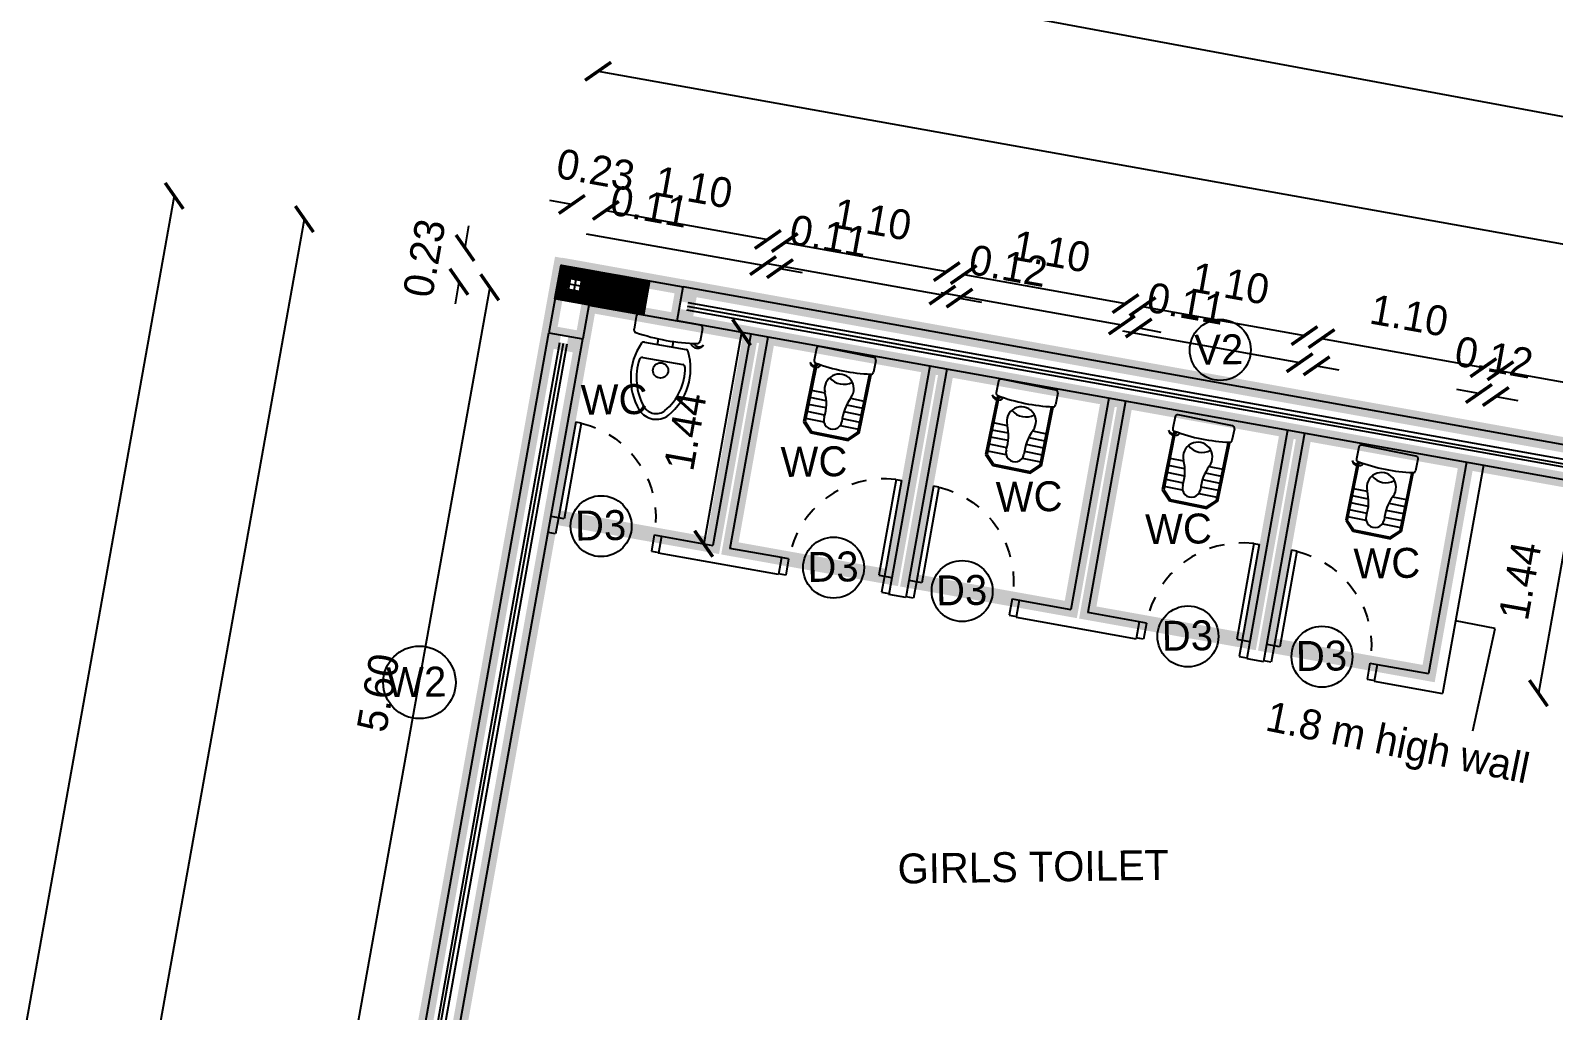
# Model space of a CAD drawing. Header units: metres. Extents: x 6101839 to 6102590, y -6659932 to -6659648.
# Drawn here: x 6102199.07 to 6102209.25, y -6659662.51 to -6659655.96 of the extents above; entities that cross this region are included whole.
import ezdxf

# ---------------------------------------------------------------- set-up
doc = ezdxf.new("R2010")
doc.units = ezdxf.units.M
doc.header["$LTSCALE"] = 500
doc.header["$MEASUREMENT"] = 0
doc.linetypes.add('DASHED2', pattern=[0.375, 0.25, -0.125])
doc.linetypes.add('HIDDEN', pattern=[0.375, 0.25, -0.125])
doc.layers.get('0').update_dxf_attribs({"linetype": 'CONTINUOUS'})
doc.layers.get('Defpoints').update_dxf_attribs({"linetype": 'CONTINUOUS'})
for name, color, linetype in [('above', 250, 'DASHED2'), ('Bldg', 44, 'CONTINUOUS'), ('BLK_1_FLR_1_BLT_UP_AREA', 26, 'CONTINUOUS'), ('BLK_1_FLR_1_CARPET_AREA', 25, 'CONTINUOUS'), ('BLK_1_FLR_1_SP_WC', 233, 'CONTINUOUS'), ('BLK_1_FLR_1_WATER_CLOSET', 213, 'CONTINUOUS'), ('BLK_1_LVL_1_BLDG_FOOT_PRINT', 1, 'CONTINUOUS'), ('COL', 2, 'CONTINUOUS'), ('DOORTEXT', 13, 'CONTINUOUS'), ('ED', 30, 'CONTINUOUS'), ('FURN', 156, 'CONTINUOUS'), ('FURN1', 252, 'CONTINUOUS'), ('FURNITURE', 252, 'CONTINUOUS'), ('HATCH', 15, 'CONTINUOUS'), ('TEXT', 4, 'CONTINUOUS'), ('TOILET', 8, 'CONTINUOUS'), ('W-SCH', 205, 'CONTINUOUS'), ('WALL TILE', 251, 'CONTINUOUS'), ('wall1', 125, 'CONTINUOUS'), ('WINDOWS', 252, 'CONTINUOUS')]:
    doc.layers.add(name, color=color, linetype=linetype)
doc.styles.add('RM', font='GOTHIC.TTF')
doc.styles.add('S2', font='GOTHIC.TTF')
doc.styles.add('USA TEXT', font='GOTHIC.TTF')
doc.dimstyles.new('1-100-ED', dxfattribs={"dimtxt": 0.2, "dimasz": 0.15, "dimexe": 0.18, "dimexo": 0.0625, "dimgap": 0.15, "dimtad": 1, "dimzin": 0, "dimdsep": 46, "dimtxsty": 'USA TEXT', "dimblk": 'ARCHTICK', "dimcen": 0.1, "dimse1": 1, "dimse2": 1, "dimclrd": 256, "dimclrt": 256, "dimadec": 0, "dimazin": 0, "dimtfac": 1, "dimtofl": 0, "dimtmove": 0, "dimatfit": 3, "dimldrblk": 'ARCHTICK', "dimfxl": 0.18, "dimtolj": 1, "dimtzin": 0, "dimarcsym": 0})

# ---------------------------------------------------------------- blocks, each defined once
blk = doc.blocks.new('PIO-DOOR 750')
at = {"layer": 'FURN1'}
for p, q in [((-110, -50), (-110, 0)), ((0, -50), (-110, -50)), ((0, -50), (0, 0)), ((-110, -700), (-110, -750)), ((0, -700), (-110, -700)), ((0, -663), (0, -750)), ((649, -663), (0, -663)), ((649, -700), (0, -700)), ((649, -663), (649, -700))]:
    blk.add_line(p, q, dxfattribs=at)
at = {"layer": 'FURN1', "linetype": 'HIDDEN', "ltscale": 0.5}
blk.add_arc((0, -700), 650, 3.3033, 90.0041, dxfattribs=at)
blk = doc.blocks.new('NEWCOL')
at = {"layer": 'HATCH'}
h = blk.add_hatch(dxfattribs=at)
h.set_pattern_fill('ANSI31', color=256, scale=3, angle=270, style=0)
h.set_pattern_definition([(315, (-629970.926, -258732.088), (6.73519209, 6.73519209), [])])
h.paths.add_polyline_path([(0, 115), (-115, 115), (-115, 0), (-37.5, 0), (-37.5, 37.5), (0, 37.5)])
h.paths.add_polyline_path([(115, 115), (0, 115), (0, 37.5), (37.5, 37.5), (37.5, 0), (115, 0)])
h.paths.add_polyline_path([(115, 0), (37.5, 0), (37.5, -37.5), (0, -37.5), (0, -485), (115, -485)])
h.paths.add_polyline_path([(0, -37.5), (-37.5, -37.5), (-37.5, 0), (-115, 0), (-115, -485), (0, -485)])
at = {"layer": 'COL'}
for p, q in [((0, -485), (0, 115)), ((-115, 0), (115, 0))]:
    blk.add_line(p, q, dxfattribs=at)
for points in [[(-115, -485), (115, -485), (115, 115), (-115, 115)], [(-37.5, -37.5), (37.5, -37.5), (37.5, 37.5), (-37.5, 37.5)]]:
    blk.add_lwpolyline(points, close=True, dxfattribs=at)
blk = doc.blocks.new('western closet')
at = {"layer": 'FURN1'}
for p, q in [((-223, 326), (-223, 239)), ((-204, 346), (207, 346)), ((226, 326), (226, 239)), ((-50, 167), (-50, 205)), ((52, 167), (52, 205)), ((-140, 167), (143, 167)), ((-132, 64), (139, 64))]:
    blk.add_line(p, q, dxfattribs=at)
blk.add_circle((0, 0), 51.1, dxfattribs=at)
for centre, radius, start, end in [((-204, 326), 19.2, 90, 180), ((207, 326), 19.2, 0, 90), ((-204, 239), 19.2, 180, 260.9535), ((1, 1530), 1326, 260.9535, 279.0465), ((209, 235), 46.9, 206.4939, 339.6192), ((219, 241), 40.7, 216.8012, 326.6625), ((207, 239), 19.2, 279.0465, 0), ((222, -14), 416, 155.874, 220.7704), ((-140, 148), 19.2, 90, 154.7899), ((-200, -23), 402, 319.2266, 26.511), ((143, 148), 19.2, 27.7076, 90), ((232, -10), 388, 171.2742, 220.0087), ((-132, 45), 19.2, 90, 170.7716), ((-210, -19), 374, 319.9991, 10.5384), ((139, 45), 19.2, 11.1661, 90), ((6, -195), 134, 222.6723, 317.3277), ((6, -195), 96.2, 222.6723, 317.3277)]:
    blk.add_arc(centre, radius, start, end, dxfattribs=at)
blk = doc.blocks.new('WC')
at = {"layer": 'FURN'}
for p, q in [((-202, 17), (-202, 96)), ((-185, 0), (185, 0)), ((202, 17), (202, 96))]:
    blk.add_line(p, q, dxfattribs=at)
for centre, major_axis, start_param, end_param in [((-185, 96), (17.2, 1.6), 1.633768, 3.046673), ((0, -1066), (1193, 0), 1.412905, 1.728687), ((187, 99), (42.2, 0.3), 0.348549, 2.672025), ((196, 94), (36.7, -0.3), 0.590762, 2.508204), ((185, 96), (17.2, -1.6), 0.09492, 1.507825), ((-185, 17), (17.1, 2.3), 3.009476, 4.580273), ((185, 17), (17.1, -2.3), -1.43868, 0.132116)]:
    blk.add_ellipse(centre, major_axis=major_axis, ratio=1, start_param=start_param, end_param=end_param, dxfattribs=at)
at = {"layer": 'TOILET'}
for p, q in [((-128, 576), (-190, 514)), ((-190, 514), (-190, 115)), ((-124, 566), (-180, 510)), ((-180, 510), (-180, 119)), ((128, 576), (-128, 576)), ((124, 566), (-124, 566)), ((180, 510), (124, 566)), ((190, 514), (128, 576)), ((180, 141), (180, 510)), ((190, 141), (190, 514)), ((-55, 489), (-180, 489)), ((-59, 441), (-180, 441)), ((55, 489), (180, 489)), ((59, 441), (180, 441)), ((-60, 393), (-180, 393)), ((-69, 345), (-180, 345)), ((60, 393), (180, 393)), ((69, 345), (180, 345)), ((-86, 297), (-180, 297)), ((86, 297), (180, 297)), ((-190, 115), (-188, 113)), ((-180, 119), (-176, 114)), ((176, 114), (180, 119)), ((180, 119), (180, 127)), ((188, 113), (190, 115)), ((190, 115), (190, 130))]:
    blk.add_line(p, q, dxfattribs=at)
for centre, radius, start, end in [((0, 463), 61.1, 352.8627, 180.2214), ((-392, 429), 333, 335.8715, 5.7927), ((347, 420), 288, 173.0841, 206.1539), ((0, 250), 98.1, 153.8461, 26.1539)]:
    blk.add_arc(centre, radius, start, end, dxfattribs=at)
at = {"layer": 'WALL TILE', "ltscale": 0.5}
blk.add_arc((0, 98), 119, 49.7236, 130.2764, dxfattribs=at)
blk = doc.blocks.new('_ArchTick')
at = {"color": 0, "linetype": 'ByBlock', "const_width": 0.15}
blk.add_lwpolyline([(-0.5, -0.5), (0.5, 0.5)], dxfattribs=at)
blk = doc.blocks.new('*D888')
at = {"layer": 'Defpoints', "color": 0, "transparency": 16777216}
for p in [(6102202.693, -6659657.123), (6102202.54, -6659657.981), (6102202.766, -6659658.022)]:
    blk.add_point(p, dxfattribs=at)
at = {"layer": 'ED', "lineweight": -2, "transparency": 16777216}
for p, q in [((6102202.693, -6659657.123), (6102202.546, -6659657.096)), ((6102202.92, -6659657.163), (6102203.067, -6659657.19))]:
    blk.add_line(p, q, dxfattribs=at)
at = {"layer": 'ED', "lineweight": -2, "transparency": 16777216, "xscale": 0.15, "yscale": 0.15, "zscale": 0.15}
for p, rotation in [((6102202.693, -6659657.123), 349.8449355981437), ((6102202.92, -6659657.163), 169.8449355981437)]:
    blk.add_blockref('_ArchTick', p, dxfattribs=dict(at, rotation=rotation))
at = {"layer": 'ED', "transparency": 16777216, "insert": (6102202.852, -6659656.892), "char_height": 0.2, "attachment_point": 5, "rotation": 349.8449, "style": 'USA TEXT'}
blk.add_mtext('\\A1;0.23', dxfattribs=at)
blk = doc.blocks.new('*D889')
at = {"layer": 'Defpoints', "color": 0, "transparency": 16777216}
for p in [(6102204.003, -6659657.357), (6102202.766, -6659658.022), (6102203.874, -6659658.076)]:
    blk.add_point(p, dxfattribs=at)
at = {"layer": 'ED', "lineweight": -2, "transparency": 16777216}
blk.add_line((6102202.92, -6659657.163), (6102204.003, -6659657.357), dxfattribs=at)
at = {"layer": 'ED', "lineweight": -2, "transparency": 16777216, "xscale": 0.15, "yscale": 0.15, "zscale": 0.15}
for p, rotation in [((6102202.92, -6659657.163), 169.8449604394148), ((6102204.003, -6659657.357), 349.8449604394148)]:
    blk.add_blockref('_ArchTick', p, dxfattribs=dict(at, rotation=rotation))
at = {"layer": 'ED', "transparency": 16777216, "insert": (6102203.506, -6659657.009), "char_height": 0.2, "attachment_point": 5, "rotation": 349.845, "style": 'USA TEXT'}
blk.add_mtext('\\A1;1.10', dxfattribs=at)
blk = doc.blocks.new('*D890')
at = {"layer": 'Defpoints', "color": 0, "transparency": 16777216}
for p in [(6102204.084, -6659657.552), (6102203.874, -6659658.076), (6102203.979, -6659658.14)]:
    blk.add_point(p, dxfattribs=at)
at = {"layer": 'ED', "lineweight": -2, "transparency": 16777216}
for p, q in [((6102203.971, -6659657.532), (6102202.79, -6659657.321)), ((6102204.084, -6659657.552), (6102204.232, -6659657.579))]:
    blk.add_line(p, q, dxfattribs=at)
at = {"layer": 'ED', "lineweight": -2, "transparency": 16777216, "xscale": 0.15, "yscale": 0.15, "zscale": 0.15}
for p, rotation in [((6102203.971, -6659657.532), 349.8449604394148), ((6102204.084, -6659657.552), 169.8449604394148)]:
    blk.add_blockref('_ArchTick', p, dxfattribs=dict(at, rotation=rotation))
at = {"layer": 'ED', "transparency": 16777216, "insert": (6102203.212, -6659657.137), "char_height": 0.2, "attachment_point": 5, "rotation": 349.845, "style": 'USA TEXT'}
blk.add_mtext('\\A1;0.11', dxfattribs=at)
blk = doc.blocks.new('*D891')
at = {"layer": 'Defpoints', "color": 0, "transparency": 16777216}
for p in [(6102205.199, -6659657.572), (6102203.979, -6659658.14), (6102205.085, -6659658.204)]:
    blk.add_point(p, dxfattribs=at)
at = {"layer": 'ED', "lineweight": -2, "transparency": 16777216}
blk.add_line((6102204.116, -6659657.378), (6102205.199, -6659657.572), dxfattribs=at)
at = {"layer": 'ED', "lineweight": -2, "transparency": 16777216, "xscale": 0.15, "yscale": 0.15, "zscale": 0.15}
for p, rotation in [((6102204.116, -6659657.378), 169.8449604394148), ((6102205.199, -6659657.572), 349.8449604394148)]:
    blk.add_blockref('_ArchTick', p, dxfattribs=dict(at, rotation=rotation))
at = {"layer": 'ED', "transparency": 16777216, "insert": (6102204.702, -6659657.224), "char_height": 0.2, "attachment_point": 5, "rotation": 349.845, "style": 'USA TEXT'}
blk.add_mtext('\\A1;1.10', dxfattribs=at)
blk = doc.blocks.new('*D892')
at = {"layer": 'Defpoints', "color": 0, "transparency": 16777216}
for p in [(6102205.284, -6659657.749), (6102205.085, -6659658.204), (6102205.198, -6659658.224)]:
    blk.add_point(p, dxfattribs=at)
at = {"layer": 'ED', "lineweight": -2, "transparency": 16777216}
for p, q in [((6102205.17, -6659657.729), (6102203.989, -6659657.517)), ((6102205.284, -6659657.749), (6102205.431, -6659657.776))]:
    blk.add_line(p, q, dxfattribs=at)
at = {"layer": 'ED', "lineweight": -2, "transparency": 16777216, "xscale": 0.15, "yscale": 0.15, "zscale": 0.15}
for p, rotation in [((6102205.17, -6659657.729), 349.8449604394148), ((6102205.284, -6659657.749), 169.8449604394148)]:
    blk.add_blockref('_ArchTick', p, dxfattribs=dict(at, rotation=rotation))
at = {"layer": 'ED', "transparency": 16777216, "insert": (6102204.411, -6659657.334), "char_height": 0.2, "attachment_point": 5, "rotation": 349.845, "style": 'USA TEXT'}
blk.add_mtext('\\A1;0.11', dxfattribs=at)
blk = doc.blocks.new('*D893')
at = {"layer": 'Defpoints', "color": 0, "transparency": 16777216}
for p in [(6102206.394, -6659657.786), (6102205.198, -6659658.224), (6102206.281, -6659658.418)]:
    blk.add_point(p, dxfattribs=at)
at = {"layer": 'ED', "lineweight": -2, "transparency": 16777216}
blk.add_line((6102205.312, -6659657.592), (6102206.394, -6659657.786), dxfattribs=at)
at = {"layer": 'ED', "lineweight": -2, "transparency": 16777216, "xscale": 0.15, "yscale": 0.15, "zscale": 0.15}
for p, rotation in [((6102205.312, -6659657.592), 169.8449604394148), ((6102206.394, -6659657.786), 349.8449604394148)]:
    blk.add_blockref('_ArchTick', p, dxfattribs=dict(at, rotation=rotation))
at = {"layer": 'ED', "transparency": 16777216, "insert": (6102205.898, -6659657.438), "char_height": 0.2, "attachment_point": 5, "rotation": 349.845, "style": 'USA TEXT'}
blk.add_mtext('\\A1;1.10', dxfattribs=at)
blk = doc.blocks.new('*D894')
at = {"layer": 'Defpoints', "color": 0, "transparency": 16777216}
for p in [(6102206.482, -6659657.949), (6102206.281, -6659658.418), (6102206.394, -6659658.438)]:
    blk.add_point(p, dxfattribs=at)
at = {"layer": 'ED', "lineweight": -2, "transparency": 16777216}
for p, q in [((6102206.369, -6659657.929), (6102205.161, -6659657.713)), ((6102206.482, -6659657.949), (6102206.63, -6659657.976))]:
    blk.add_line(p, q, dxfattribs=at)
at = {"layer": 'ED', "lineweight": -2, "transparency": 16777216, "xscale": 0.15, "yscale": 0.15, "zscale": 0.15}
for p, rotation in [((6102206.369, -6659657.929), 349.8449604394148), ((6102206.482, -6659657.949), 169.8449604394148)]:
    blk.add_blockref('_ArchTick', p, dxfattribs=dict(at, rotation=rotation))
at = {"layer": 'ED', "transparency": 16777216, "insert": (6102205.61, -6659657.534), "char_height": 0.2, "attachment_point": 5, "rotation": 349.845, "style": 'USA TEXT'}
blk.add_mtext('\\A1;0.12', dxfattribs=at)
blk = doc.blocks.new('*D895')
at = {"layer": 'Defpoints', "color": 0, "transparency": 16777216}
for p in [(6102207.59, -6659658), (6102206.394, -6659658.438), (6102207.477, -6659658.632)]:
    blk.add_point(p, dxfattribs=at)
at = {"layer": 'ED', "lineweight": -2, "transparency": 16777216}
blk.add_line((6102206.508, -6659657.806), (6102207.59, -6659658), dxfattribs=at)
at = {"layer": 'ED', "lineweight": -2, "transparency": 16777216, "xscale": 0.15, "yscale": 0.15, "zscale": 0.15}
for p, rotation in [((6102206.508, -6659657.806), 169.8449604394148), ((6102207.59, -6659658), 349.8449604394148)]:
    blk.add_blockref('_ArchTick', p, dxfattribs=dict(at, rotation=rotation))
at = {"layer": 'ED', "transparency": 16777216, "insert": (6102207.094, -6659657.652), "char_height": 0.2, "attachment_point": 5, "rotation": 349.845, "style": 'USA TEXT'}
blk.add_mtext('\\A1;1.10', dxfattribs=at)
blk = doc.blocks.new('*D896')
at = {"layer": 'Defpoints', "color": 0, "transparency": 16777216}
for p in [(6102207.671, -6659658.202), (6102207.477, -6659658.632), (6102207.59, -6659658.652)]:
    blk.add_point(p, dxfattribs=at)
at = {"layer": 'ED', "lineweight": -2, "transparency": 16777216}
for p, q in [((6102207.558, -6659658.181), (6102206.376, -6659657.97)), ((6102207.671, -6659658.202), (6102207.819, -6659658.228))]:
    blk.add_line(p, q, dxfattribs=at)
at = {"layer": 'ED', "lineweight": -2, "transparency": 16777216, "xscale": 0.15, "yscale": 0.15, "zscale": 0.15}
for p, rotation in [((6102207.558, -6659658.181), 349.8449604394148), ((6102207.671, -6659658.202), 169.8449604394148)]:
    blk.add_blockref('_ArchTick', p, dxfattribs=dict(at, rotation=rotation))
at = {"layer": 'ED', "transparency": 16777216, "insert": (6102206.799, -6659657.786), "char_height": 0.2, "attachment_point": 5, "rotation": 349.845, "style": 'USA TEXT'}
blk.add_mtext('\\A1;0.11', dxfattribs=at)
blk = doc.blocks.new('*D897')
at = {"layer": 'Defpoints', "color": 0, "transparency": 16777216}
for p in [(6102208.786, -6659658.214), (6102207.59, -6659658.652), (6102208.673, -6659658.846)]:
    blk.add_point(p, dxfattribs=at)
at = {"layer": 'ED', "lineweight": -2, "transparency": 16777216}
blk.add_line((6102207.704, -6659658.02), (6102208.786, -6659658.214), dxfattribs=at)
at = {"layer": 'ED', "lineweight": -2, "transparency": 16777216, "xscale": 0.15, "yscale": 0.15, "zscale": 0.15}
for p, rotation in [((6102207.704, -6659658.02), 169.8449604394148), ((6102208.786, -6659658.214), 349.8449604394148)]:
    blk.add_blockref('_ArchTick', p, dxfattribs=dict(at, rotation=rotation))
at = {"layer": 'ED', "transparency": 16777216, "insert": (6102208.29, -6659657.866), "char_height": 0.2, "attachment_point": 5, "rotation": 349.845, "style": 'USA TEXT'}
blk.add_mtext('\\A1;1.10', dxfattribs=at)
blk = doc.blocks.new('*D898')
at = {"layer": 'Defpoints', "color": 0, "transparency": 16777216}
for p in [(6102208.869, -6659658.407), (6102208.673, -6659658.846), (6102208.786, -6659658.867)]:
    blk.add_point(p, dxfattribs=at)
at = {"layer": 'ED', "lineweight": -2, "transparency": 16777216}
for p, q in [((6102208.756, -6659658.387), (6102208.608, -6659658.36)), ((6102208.869, -6659658.407), (6102209.016, -6659658.433))]:
    blk.add_line(p, q, dxfattribs=at)
at = {"layer": 'ED', "lineweight": -2, "transparency": 16777216, "xscale": 0.15, "yscale": 0.15, "zscale": 0.15}
for p, rotation in [((6102208.756, -6659658.387), 349.8449604394148), ((6102208.869, -6659658.407), 169.8449604394148)]:
    blk.add_blockref('_ArchTick', p, dxfattribs=dict(at, rotation=rotation))
at = {"layer": 'ED', "transparency": 16777216, "insert": (6102208.857, -6659658.146), "char_height": 0.2, "attachment_point": 5, "rotation": 349.845, "style": 'USA TEXT'}
blk.add_mtext('\\A1;0.12', dxfattribs=at)
blk = doc.blocks.new('*D899')
at = {"layer": 'Defpoints', "color": 0, "transparency": 16777216}
for p in [(6102210.868, -6659658.587), (6102208.786, -6659658.867), (6102210.755, -6659659.219)]:
    blk.add_point(p, dxfattribs=at)
at = {"layer": 'ED', "lineweight": -2, "transparency": 16777216}
blk.add_line((6102208.9, -6659658.235), (6102210.868, -6659658.587), dxfattribs=at)
at = {"layer": 'ED', "lineweight": -2, "transparency": 16777216, "xscale": 0.15, "yscale": 0.15, "zscale": 0.15}
for p, rotation in [((6102208.9, -6659658.235), 169.8449604394148), ((6102210.868, -6659658.587), 349.8449604394148)]:
    blk.add_blockref('_ArchTick', p, dxfattribs=dict(at, rotation=rotation))
at = {"layer": 'ED', "transparency": 16777216, "insert": (6102209.929, -6659658.16), "char_height": 0.2, "attachment_point": 5, "rotation": 349.845, "style": 'USA TEXT'}
blk.add_mtext('\\A1;2.00', dxfattribs=at)
blk = doc.blocks.new('*D907')
at = {"layer": 'Defpoints', "color": 0, "transparency": 16777216}
for p in [(6102202.828, -6659656.459), (6102233.333, -6659661.691), (6102233.292, -6659661.918)]:
    blk.add_point(p, dxfattribs=at)
at = {"layer": 'ED', "lineweight": -2, "transparency": 16777216}
blk.add_line((6102202.868, -6659656.233), (6102233.333, -6659661.691), dxfattribs=at)
at = {"layer": 'ED', "lineweight": -2, "transparency": 16777216, "xscale": 0.15, "yscale": 0.15, "zscale": 0.15}
for p, rotation in [((6102202.868, -6659656.233), 169.8419538457314), ((6102233.333, -6659661.691), 349.8419538457314)]:
    blk.add_blockref('_ArchTick', p, dxfattribs=dict(at, rotation=rotation))
at = {"layer": 'ED', "transparency": 16777216, "insert": (6102218.145, -6659658.711), "char_height": 0.2, "attachment_point": 5, "rotation": 349.842, "style": 'USA TEXT'}
blk.add_mtext('\\A1;30.95', dxfattribs=at)
blk = doc.blocks.new('*D908')
at = {"layer": 'Defpoints', "color": 0, "transparency": 16777216}
for p in [(6102201.938, -6659657.64), (6102203.438, -6659657.675), (6102203.397, -6659657.901)]:
    blk.add_point(p, dxfattribs=at)
at = {"layer": 'ED', "lineweight": -2, "transparency": 16777216}
for p, q in [((6102201.979, -6659657.414), (6102202.005, -6659657.266)), ((6102201.938, -6659657.64), (6102201.912, -6659657.788))]:
    blk.add_line(p, q, dxfattribs=at)
at = {"layer": 'ED', "lineweight": -2, "transparency": 16777216, "xscale": 0.15, "yscale": 0.15, "zscale": 0.15}
for p, rotation in [((6102201.979, -6659657.414), 259.8449355572385), ((6102201.938, -6659657.64), 79.84493555723849)]:
    blk.add_blockref('_ArchTick', p, dxfattribs=dict(at, rotation=rotation))
at = {"layer": 'ED', "transparency": 16777216, "insert": (6102201.707, -6659657.482), "char_height": 0.2, "attachment_point": 5, "rotation": 79.8449, "style": 'USA TEXT'}
blk.add_mtext('\\A1;0.23', dxfattribs=at)
blk = doc.blocks.new('*D909')
at = {"layer": 'Defpoints', "color": 0, "transparency": 16777216}
for p in [(6102203.397, -6659657.901), (6102201.156, -6659663.188), (6102201.593, -6659663.266)]:
    blk.add_point(p, dxfattribs=at)
at = {"layer": 'ED', "lineweight": -2, "transparency": 16777216}
blk.add_line((6102202.144, -6659657.677), (6102201.156, -6659663.188), dxfattribs=at)
at = {"layer": 'ED', "lineweight": -2, "transparency": 16777216, "xscale": 0.15, "yscale": 0.15, "zscale": 0.15}
for p, rotation in [((6102202.144, -6659657.677), 79.84496043941485), ((6102201.156, -6659663.188), 259.8449604394148)]:
    blk.add_blockref('_ArchTick', p, dxfattribs=dict(at, rotation=rotation))
at = {"layer": 'ED', "transparency": 16777216, "insert": (6102201.399, -6659660.387), "char_height": 0.2, "attachment_point": 5, "rotation": 79.845, "style": 'USA TEXT'}
blk.add_mtext('\\A1;5.60', dxfattribs=at)
blk = doc.blocks.new('*D920')
at = {"layer": 'Defpoints', "color": 0, "transparency": 16777216}
for p in [(6102200.905, -6659657.221), (6102202.621, -6659657.529), (6102199.965, -6659672.354)]:
    blk.add_point(p, dxfattribs=at)
at = {"layer": 'ED', "lineweight": -2, "transparency": 16777216}
blk.add_line((6102198.25, -6659672.047), (6102200.905, -6659657.221), dxfattribs=at)
at = {"layer": 'ED', "lineweight": -2, "transparency": 16777216, "xscale": 0.15, "yscale": 0.15, "zscale": 0.15}
for p, rotation in [((6102200.905, -6659657.221), 79.84493553900701), ((6102198.25, -6659672.047), 259.8449355390071)]:
    blk.add_blockref('_ArchTick', p, dxfattribs=dict(at, rotation=rotation))
at = {"layer": 'ED', "transparency": 16777216, "insert": (6102199.327, -6659664.589), "char_height": 0.2, "attachment_point": 5, "rotation": 79.8449, "style": 'USA TEXT'}
blk.add_mtext('\\A1;15.06', dxfattribs=at)
blk = doc.blocks.new('*D921')
at = {"layer": 'Defpoints', "color": 0, "transparency": 16777216}
for p in [(6102203.533, -6659657.692), (6102196.47, -6659676.969), (6102199.968, -6659677.596)]:
    blk.add_point(p, dxfattribs=at)
at = {"layer": 'ED', "lineweight": -2, "transparency": 16777216}
blk.add_line((6102200.035, -6659657.066), (6102196.47, -6659676.969), dxfattribs=at)
at = {"layer": 'ED', "lineweight": -2, "transparency": 16777216, "xscale": 0.15, "yscale": 0.15, "zscale": 0.15}
for p, rotation in [((6102200.035, -6659657.066), 79.84726582525741), ((6102196.47, -6659676.969), 259.8472658252574)]:
    blk.add_blockref('_ArchTick', p, dxfattribs=dict(at, rotation=rotation))
at = {"layer": 'ED', "transparency": 16777216, "insert": (6102198.002, -6659666.972), "char_height": 0.2, "attachment_point": 5, "rotation": 79.8473, "style": 'USA TEXT'}
blk.add_mtext('\\A1;20.22', dxfattribs=at)
blk = doc.blocks.new('*D964')
at = {"layer": 'Defpoints', "color": 0, "transparency": 16777216}
for p in [(6102208.673, -6659658.846), (6102208.42, -6659660.259), (6102209.154, -6659660.39)]:
    blk.add_point(p, dxfattribs=at)
at = {"layer": 'ED', "lineweight": -2, "transparency": 16777216}
blk.add_line((6102209.407, -6659658.978), (6102209.154, -6659660.39), dxfattribs=at)
at = {"layer": 'ED', "lineweight": -2, "transparency": 16777216, "xscale": 0.15, "yscale": 0.15, "zscale": 0.15}
for p, rotation in [((6102209.407, -6659658.978), 79.84493545980959), ((6102209.154, -6659660.39), 259.8449354598096)]:
    blk.add_blockref('_ArchTick', p, dxfattribs=dict(at, rotation=rotation))
at = {"layer": 'ED', "transparency": 16777216, "insert": (6102209.03, -6659659.639), "char_height": 0.2, "attachment_point": 5, "rotation": 79.8449, "style": 'USA TEXT'}
blk.add_mtext('\\A1;1.44', dxfattribs=at)
blk = doc.blocks.new('*D965')
at = {"layer": 'Defpoints', "color": 0, "transparency": 16777216}
for p in [(6102203.889, -6659657.989), (6102203.574, -6659659.391), (6102203.636, -6659659.402)]:
    blk.add_point(p, dxfattribs=at)
at = {"layer": 'ED', "lineweight": -2, "transparency": 16777216}
blk.add_line((6102203.827, -6659657.978), (6102203.574, -6659659.391), dxfattribs=at)
at = {"layer": 'ED', "lineweight": -2, "transparency": 16777216, "xscale": 0.15, "yscale": 0.15, "zscale": 0.15}
for p, rotation in [((6102203.827, -6659657.978), 79.84493556306155), ((6102203.574, -6659659.391), 259.8449355630615)]:
    blk.add_blockref('_ArchTick', p, dxfattribs=dict(at, rotation=rotation))
at = {"layer": 'ED', "transparency": 16777216, "insert": (6102203.45, -6659658.64), "char_height": 0.2, "attachment_point": 5, "rotation": 79.8449, "style": 'USA TEXT'}
blk.add_mtext('\\A1;1.44', dxfattribs=at)
blk = doc.blocks.new('*D978')
at = {"layer": 'Defpoints', "color": 0, "transparency": 16777216}
for p in [(6102202.499, -6659658.208), (6102261.775, -6659666.295), (6102261.246, -6659669.137)]:
    blk.add_point(p, dxfattribs=at)
at = {"layer": 'ED', "lineweight": -2, "transparency": 16777216}
blk.add_line((6102203.028, -6659655.366), (6102261.775, -6659666.295), dxfattribs=at)
at = {"layer": 'ED', "lineweight": -2, "transparency": 16777216, "xscale": 0.15, "yscale": 0.15, "zscale": 0.15}
for p, rotation in [((6102203.028, -6659655.366), 169.4613717864277), ((6102261.775, -6659666.295), 349.4613717864278)]:
    blk.add_blockref('_ArchTick', p, dxfattribs=dict(at, rotation=rotation))
at = {"layer": 'ED', "transparency": 16777216, "insert": (6102232.448, -6659660.579), "char_height": 0.2, "attachment_point": 5, "rotation": 349.4614, "style": 'USA TEXT'}
blk.add_mtext('\\A1;59.76', dxfattribs=at)

msp = doc.modelspace()

# ---------------------------------------------------------------- linework, layer by layer
at = {"layer": 'Bldg', "linetype": 'ByBlock'}
for p, q in [((6102203.88933, -6659657.98948), (6102203.63633, -6659659.402)), ((6102204.00253, -6659658.00975), (6102203.74952, -6659659.42227)), ((6102205.0853, -6659658.2037), (6102204.81202, -6659659.72942)), ((6102205.1985, -6659658.22397), (6102204.92521, -6659659.74969)), ((6102206.28127, -6659658.41792), (6102206.02826, -6659659.83044)), ((6102206.39447, -6659658.43819), (6102206.14146, -6659659.85071)), ((6102207.47723, -6659658.63214), (6102207.20395, -6659660.15786)), ((6102207.59043, -6659658.65241), (6102207.31715, -6659660.17813)), ((6102208.6732, -6659658.84636), (6102208.42019, -6659660.25888)), ((6102208.7864, -6659658.86663), (6102208.51311, -6659660.39235)), ((6102203.29181, -6659659.34029), (6102203.27153, -6659659.45349)), ((6102203.29181, -6659659.34029), (6102203.63633, -6659659.402)), ((6102204.07377, -6659659.59718), (6102203.27153, -6659659.45349)), ((6102204.09404, -6659659.48398), (6102203.74952, -6659659.42227)), ((6102204.09404, -6659659.48398), (6102204.07377, -6659659.59718)), ((6102204.92521, -6659659.74969), (6102204.81202, -6659659.72942)), ((6102205.68374, -6659659.76873), (6102205.66347, -6659659.88193)), ((6102205.68374, -6659659.76873), (6102206.02826, -6659659.83044)), ((6102205.66347, -6659659.88193), (6102206.4657, -6659660.02562)), ((6102206.48597, -6659659.91242), (6102206.14146, -6659659.85071)), ((6102206.48597, -6659659.91242), (6102206.4657, -6659660.02562)), ((6102207.20395, -6659660.15786), (6102207.31715, -6659660.17813)), ((6102208.07567, -6659660.19717), (6102208.0554, -6659660.31037)), ((6102208.07567, -6659660.19717), (6102208.42019, -6659660.25888)), ((6102208.0554, -6659660.31037), (6102208.51311, -6659660.39235))]:
    msp.add_line(p, q, dxfattribs=at)
at = {"layer": 'BLK_1_FLR_1_BLT_UP_AREA', "color": 26, "linetype": 'Continuous', "const_width": 0.1}
for points in [[(6102229.53534, -6659682.89137), (6102209.62227, -6659679.32457), (6102210.44075, -6659674.75541), (6102208.27547, -6659674.36771), (6102208.27536, -6659674.36769), (6102207.45696, -6659678.93672), (6102198.36664, -6659677.30847), (6102199.2762, -6659672.23051), (6102201.44173, -6659672.6184), (6102201.86862, -6659670.23511), (6102200.39212, -6659669.97064), (6102201.1257, -6659665.87583), (6102202.60212, -6659666.14005), (6102203.02898, -6659663.75698), (6102201.55248, -6659663.49251), (6102202.62073, -6659657.52859)], [(6102202.62073, -6659657.52859), (6102211.02201, -6659659.03341), (6102210.04756, -6659664.47571), (6102212.21256, -6659664.86453), (6102213.18731, -6659659.42133), (6102233.10056, -6659662.9881), (6102232.12535, -6659668.43026), (6102234.29112, -6659668.81819), (6102234.87921, -6659665.53502), (6102238.97405, -6659666.26849), (6102238.38619, -6659669.55169), (6102240.55172, -6659669.93958), (6102241.45579, -6659664.89105), (6102261.36883, -6659668.45788), (6102260.25494, -6659674.67662), (6102263.34431, -6659674.67662)]]:
    msp.add_lwpolyline(points, dxfattribs=at)
at = {"layer": 'BLK_1_FLR_1_CARPET_AREA', "color": 15, "const_width": 0.1}
msp.add_lwpolyline([(6102202.80657, -6659657.79553), (6102210.75507, -6659659.21926), (6102209.76791, -6659664.7304), (6102208.98044, -6659664.58938), (6102208.9399, -6659664.81574), (6102207.75869, -6659664.60417), (6102207.79925, -6659664.37777), (6102201.81942, -6659663.30667)], close=True, dxfattribs=at)
at = {"layer": 'BLK_1_FLR_1_SP_WC', "linetype": 'Continuous', "const_width": 0.1}
msp.add_lwpolyline([(6102203.88934, -6659657.98948), (6102203.63633, -6659659.402), (6102202.55356, -6659659.20805), (6102202.80657, -6659657.79553)], close=True, dxfattribs=at)
at = {"layer": 'BLK_1_FLR_1_WATER_CLOSET', "const_width": 0.1}
for points in [[(6102205.08531, -6659658.2037), (6102204.8323, -6659659.61622), (6102203.74953, -6659659.42227), (6102204.00254, -6659658.00975)], [(6102206.28127, -6659658.41792), (6102206.02826, -6659659.83044), (6102204.9455, -6659659.63649), (6102205.1985, -6659658.22398)], [(6102207.47724, -6659658.63214), (6102207.22423, -6659660.04466), (6102206.14146, -6659659.85072), (6102206.39447, -6659658.4382)], [(6102208.6732, -6659658.84636), (6102208.42019, -6659660.25888), (6102207.33743, -6659660.06494), (6102207.59044, -6659658.65242)]]:
    msp.add_lwpolyline(points, close=True, dxfattribs=at)
at = {"layer": 'BLK_1_LVL_1_BLDG_FOOT_PRINT', "ltscale": 400, "const_width": 0.1}
msp.add_lwpolyline([(6102229.53534, -6659682.89327), (6102209.62227, -6659679.32646), (6102210.44075, -6659674.7573), (6102208.27547, -6659674.36961), (6102208.27536, -6659674.36958), (6102207.45696, -6659678.93861), (6102198.36664, -6659677.31037), (6102199.2762, -6659672.23241), (6102201.44173, -6659672.62029), (6102201.86862, -6659670.237), (6102200.39212, -6659669.97253), (6102201.1257, -6659665.87772), (6102202.60212, -6659666.14194), (6102203.02898, -6659663.75888), (6102201.55248, -6659663.49441), (6102202.62073, -6659657.53048), (6102211.02201, -6659659.03531), (6102210.04756, -6659664.4776), (6102212.21256, -6659664.86643), (6102213.18731, -6659659.42322), (6102233.10056, -6659662.99)], dxfattribs=at)
at = {"layer": 'ED', "linetype": 'ByBlock'}
for p, q in [((6102208.86393, -6659659.9567), (6102208.60034, -6659659.90537)), ((6102208.71607, -6659660.64189), (6102208.86393, -6659659.9567))]:
    msp.add_line(p, q, dxfattribs=at)
at = {"layer": 'FURN1', "const_width": 0.1}
for points in [[(6102203.42053, -6659657.77144), (6102203.46972, -6659657.78025), (6102203.46088, -6659657.82943), (6102203.41169, -6659657.82059)], [(6102202.66951, -6659658.00474), (6102202.6607, -6659658.05393), (6102202.61151, -6659658.04508), (6102202.62036, -6659657.9959)]]:
    msp.add_lwpolyline(points, close=True, dxfattribs=at)
at = {"layer": 'FURNITURE', "linetype": 'ByBlock', "ltscale": 0.2}
for p, q in [((6102210.1297, -6659659.02395), (6102203.46088, -6659657.82944)), ((6102210.13854, -6659658.97476), (6102203.46972, -6659657.78024)), ((6102201.7231, -6659663.00495), (6102202.61151, -6659658.04508)), ((6102201.77229, -6659663.0138), (6102202.6607, -6659658.05392))]:
    msp.add_line(p, q, dxfattribs=at)
at = {"layer": 'FURNITURE', "color": 4, "linetype": 'ByBlock', "ltscale": 0.2}
for p, q in [((6102210.13296, -6659659.00582), (6102203.46529, -6659657.80484)), ((6102201.74123, -6659663.00821), (6102202.6361, -6659658.0495))]:
    msp.add_line(p, q, dxfattribs=at)
at = {"layer": 'W-SCH'}
for centre, radius in [((6102207.02692, -6659658.09586), 0.20375), ((6102202.88866, -6659659.27369), 0.20375), ((6102204.44209, -6659659.55042), 0.20375), ((6102205.30185, -6659659.70738), 0.20375), ((6102206.81095, -6659660.01071), 0.20375), ((6102207.70723, -6659660.14598), 0.20375), ((6102201.67402, -6659660.31782), 0.24242)]:
    msp.add_circle(centre, radius, dxfattribs=at)
at = {"layer": 'wall1', "linetype": 'ByBlock'}
for p, q in [((6102202.62073, -6659657.52859), (6102202.53962, -6659657.98138)), ((6102202.62073, -6659657.52859), (6102203.43773, -6659657.67493)), ((6102203.39717, -6659657.90132), (6102203.43773, -6659657.67493)), ((6102202.80657, -6659657.79553), (6102202.76602, -6659658.02193)), ((6102202.80657, -6659657.79553), (6102203.39717, -6659657.90132)), ((6102202.53962, -6659657.98138), (6102202.76602, -6659658.02193))]:
    msp.add_line(p, q, dxfattribs=at)
at = {"layer": 'WINDOWS', "linetype": 'ByBlock'}
for p, q in [((6102210.20502, -6659658.88707), (6102203.43773, -6659657.67493)), ((6102210.16447, -6659659.11347), (6102203.39717, -6659657.90132)), ((6102201.63358, -6659663.03972), (6102202.53962, -6659657.98138)), ((6102201.85998, -6659663.08027), (6102202.76602, -6659658.02193))]:
    msp.add_line(p, q, dxfattribs=at)

# ---------------------------------------------------------------- block references
at = {"layer": 'above', "linetype": 'ByBlock', "xscale": 0.001, "yscale": 0.001, "zscale": 0.001, "rotation": 349.8433503887458}
msp.add_blockref('western closet', (6102203.28583, -6659658.23244), dxfattribs=at)
at = {"layer": 'COL', "xscale": -0.001, "yscale": 0.001, "zscale": 0.001, "rotation": 79.84493551747188}
msp.add_blockref('NEWCOL', (6102202.71365, -6659657.66206), dxfattribs=at)
at = {"layer": 'ED', "xscale": 0.001, "yscale": 0.001, "zscale": 0.001, "rotation": 168.5435330033486}
for p in [(6102204.52986, -6659658.11046), (6102205.74726, -6659658.32852), (6102206.92667, -6659658.56567), (6102208.15423, -6659658.76846)]:
    msp.add_blockref('WC', p, dxfattribs=at)
at = {"layer": 'FURN1', "yscale": 0.001, "zscale": 0.001}
for p, xscale, rotation in [((6102203.29305, -6659659.34049), -0.001, 259.8465206986503), ((6102204.09281, -6659659.48374), 0.001, 79.84335038819592), ((6102205.68498, -6659659.76893), -0.001, 259.8465206986503), ((6102206.48474, -6659659.91218), 0.001, 79.84335038819592), ((6102208.07691, -6659660.19737), -0.001, 259.8465206986503)]:
    msp.add_blockref('PIO-DOOR 750', p, dxfattribs=dict(at, xscale=xscale, rotation=rotation))

# ---------------------------------------------------------------- texts
at = {"layer": 'DOORTEXT', "color": 3, "style": 'RM'}
for s, p in [('V2', (6102206.85534, -6659658.19487)), ('D3', (6102202.7157, -6659659.37007)), ('D3', (6102204.26913, -6659659.6468)), ('D3', (6102205.12889, -6659659.80375)), ('D3', (6102206.63799, -6659660.10709)), ('D3', (6102207.53427, -6659660.24235)), ('W2', (6102201.45421, -6659660.41735))]:
    msp.add_text(s, height=0.2, rotation=0.815488, dxfattribs=at).set_placement(p)
at = {"layer": 'TEXT', "color": 7, "style": 'S2'}
for s, rotation, p in [('WC', 0.815488, (6102202.75413, -6659658.52968)), ('WC', 0.815488, (6102204.09047, -6659658.94488)), ('WC', 0.815488, (6102205.52839, -6659659.17874)), ('WC', 0.815488, (6102206.52691, -6659659.3945)), ('WC', 0.815488, (6102207.91983, -6659659.62395)), ('1.8 m high wall', 348.449122, (6102207.32063, -6659660.63713)), ('GIRLS TOILET', 0.815488, (6102204.87204, -6659661.66294))]:
    msp.add_text(s, height=0.2, rotation=rotation, dxfattribs=at).set_placement(p)

# ---------------------------------------------------------------- dimensions: what is measured, and where the dimension line sits
at = {"layer": 'ED'}
for p1, p2, distance, picture, middle in [((6102202.49907, -6659658.20779), (6102261.24619, -6659669.1369), 2.89102, '*D978', (6102232.44804, -6659660.57937)), ((6102202.8276, -6659656.4591), (6102233.29228, -6659661.91754), 0.22969, '*D907', (6102218.14542, -6659658.7112)), ((6102203.5327, -6659657.69194), (6102199.9684, -6659677.59569), -3.55354, '*D921', (6102198.00161, -6659666.97247)), ((6102199.96523, -6659672.35393), (6102202.62073, -6659657.52859), 1.74272, '*D920', (6102199.32653, -6659664.58903)), ((6102203.889335, -6659657.989477), (6102203.636326, -6659659.401997), -0.063625, '*D965', (6102203.449769, -6659658.639662)), ((6102208.6732, -6659658.84636), (6102208.42019, -6659660.25888), 0.7455, '*D964', (6102209.03008, -6659659.6392))]:
    dim = msp.add_aligned_dim(p1=p1, p2=p2, distance=distance, dimstyle='1-100-ED', dxfattribs=at)
    dim.commit()
    dim.dimension.update_dxf_attribs({"geometry": picture, "text_midpoint": middle})
for base, p1, p2, angle, picture, middle, dimtype in [((6102202.69339, -6659657.12294), (6102202.76602, -6659658.02193), (6102202.53962, -6659657.98138), 169.844936, '*D888', (6102202.80658, -6659657.14322), 161), ((6102204.08444, -6659657.55247), (6102203.87382, -6659658.0761), (6102203.97928, -6659658.13957), 349.84496, '*D890', (6102203.16741, -6659657.38822), 160), ((6102201.938, -6659657.63996), (6102203.43773, -6659657.67493), (6102203.39717, -6659657.90132), 259.844936, '*D908', (6102201.95828, -6659657.52676), 161), ((6102205.2835154, -6659657.7493366), (6102205.0852995, -6659658.2037048), (6102205.1984979, -6659658.2239808), 349.8449604, '*D892', (6102204.3664886, -6659657.5850802), 160), ((6102206.482004, -6659657.949475), (6102206.281267, -6659658.417918), (6102206.394465, -6659658.438194), 349.84496, '*D894', (6102205.564977, -6659657.785218), 160), ((6102207.671175, -6659658.201629), (6102207.477233, -6659658.632138), (6102207.590431, -6659658.652414), 349.84496, '*D896', (6102206.754148, -6659658.037373), 160), ((6102208.86876, -6659658.406809), (6102208.673199, -6659658.846358), (6102208.786397, -6659658.866634), 349.84496, '*D898', (6102208.812161, -6659658.396671), 160)]:
    dim = msp.add_linear_dim(base=base, p1=p1, p2=p2, angle=angle, dimstyle='1-100-ED', dxfattribs=at)
    dim.commit()
    dim.dimension.update_dxf_attribs({"geometry": picture, "text_midpoint": middle, "dimtype": dimtype})
for base, p1, p2, angle, picture, middle in [((6102204.00255, -6659657.35743), (6102202.76602, -6659658.02193), (6102203.87382, -6659658.0761), 349.84496, '*D889', (6102203.50613, -6659657.00943)), ((6102205.19851, -6659657.57165), (6102203.97928, -6659658.13957), (6102205.0853, -6659658.2037), 349.84496, '*D891', (6102204.70209, -6659657.22365)), ((6102206.39448, -6659657.78588), (6102205.1985, -6659658.22398), (6102206.28127, -6659658.41792), 349.84496, '*D893', (6102205.89806, -6659657.43787)), ((6102207.59044, -6659658.0001), (6102206.39447, -6659658.43819), (6102207.47723, -6659658.63214), 349.84496, '*D895', (6102207.09402, -6659657.65209)), ((6102201.15645, -6659663.18792), (6102203.39717, -6659657.90132), (6102201.5931, -6659663.26613), 79.84496, '*D909', (6102201.39899, -6659660.38739)), ((6102208.78641, -6659658.21432), (6102207.59043, -6659658.65241), (6102208.6732, -6659658.84636), 349.84496, '*D897', (6102208.28999, -6659657.86631)), ((6102210.86827, -6659658.58721), (6102208.7864, -6659658.86663), (6102210.75506, -6659659.21926), 349.84496, '*D899', (6102209.9289, -6659658.15987))]:
    dim = msp.add_linear_dim(base=base, p1=p1, p2=p2, angle=angle, dimstyle='1-100-ED', dxfattribs=at)
    dim.commit()
    dim.dimension.update_dxf_attribs({"geometry": picture, "text_midpoint": middle})

doc.saveas('drawing.dxf')
